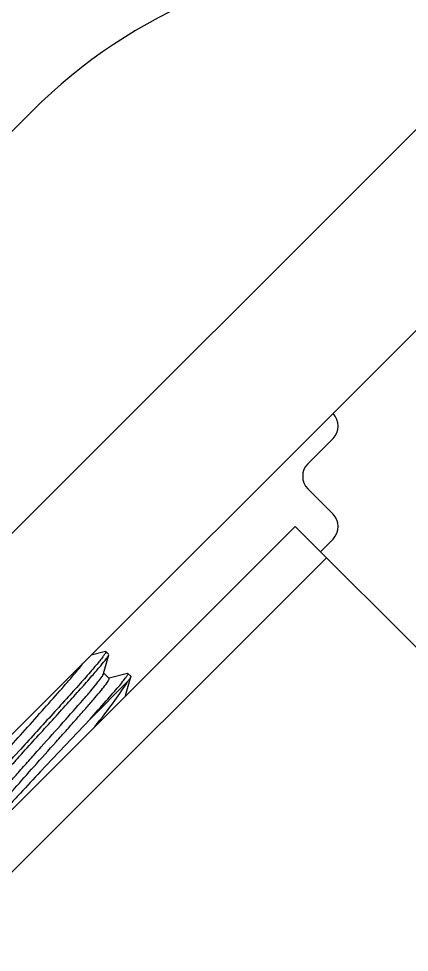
# Model space of a CAD drawing. Extents: x 4995099 to 5303443, y 4627657 to 4889583.
# Drawn here: x 5054544 to 5054889, y 4777012 to 4777837 of the extents above; entities that cross this region are included whole.
import ezdxf

# ---------------------------------------------------------------- set-up
doc = ezdxf.new("R2010")
doc.units = 0
doc.header["$LTSCALE"] = 1000
doc.header["$MEASUREMENT"] = 0
doc.layers.get('0').update_dxf_attribs({"color": 4, "linetype": 'CONTINUOUS'})

msp = doc.modelspace()

# ---------------------------------------------------------------- linework, layer by layer
at = {"linetype": 'Continuous'}
for p, q in [((5054556.18, 4777755.36), (5054411, 4777610.18)), ((5054277.72, 4777121.55), (5054908.31, 4777752.14)), ((5054366.55, 4777032.71), (5054921.87, 4777588.02)), ((5054821.88, 4777465.82), (5054799.67, 4777443.61)), ((5054799.67, 4777421.4), (5054821.88, 4777399.19)), ((5051606.78, 4774206.31), (5054788.53, 4777388.06)), ((5054788.53, 4777388.06), (5055110.97, 4777065.62)), ((5054821.88, 4777376.98), (5054810.74, 4777365.85)), ((5051634.3, 4774178.78), (5054816.05, 4777360.53)), ((5054620.85, 4777277.69), (5054608.16, 4777274.32)), ((5054620.85, 4777277.69), (5054621.31, 4777277.66)), ((5054623.73, 4777275.24), (5054621.31, 4777277.66)), ((5054619.28, 4777258.07), (5054623.77, 4777274.77)), ((5054623.77, 4777274.77), (5054623.73, 4777275.24)), ((5054607.31, 4777217.94), (5054640.7, 4777251.33)), ((5054619.08, 4777257.53), (5054619.28, 4777258.07)), ((5054624.1, 4777253.77), (5054619.39, 4777258.48)), ((5054640.28, 4777258.26), (5054624.06, 4777253.94)), ((5054638.72, 4777238.64), (5054643.2, 4777255.34)), ((5054640.74, 4777258.23), (5054640.28, 4777258.26)), ((5054643.17, 4777255.8), (5054640.74, 4777258.23)), ((5054643.17, 4777255.8), (5054643.2, 4777255.34)), ((5054607.31, 4777217.94), (5054563.26, 4777171.13))]:
    msp.add_line(p, q, dxfattribs=at)
for centre, radius, start, end in [((5054889.32, 4777422.22), 471.13, 90.00863, 135.00001), ((5054810.77, 4777476.93), 15.7, 315.00001, 44.99999), ((5054810.77, 4777432.51), 15.7, 135.00001, 224.99999), ((5054810.77, 4777388.09), 15.7, 315.00001, 44.99999)]:
    msp.add_arc(centre, radius, start, end, dxfattribs=at)
for points, knots in [([(5054621.31, 4777277.66), (5054621.49, 4777277.48), (5054621.05, 4777276.41), (5054620.16, 4777274.99), (5054618.32, 4777272.45), (5054615.78, 4777269.25), (5054612.44, 4777265.23), (5054606.67, 4777258.47), (5054597.92, 4777248.55), (5054585.98, 4777235.25), (5054572.62, 4777220.52), (5054558.56, 4777205.1), (5054549.04, 4777194.65), (5054544.3, 4777189.43)], [0, 0, 0, 0, 0.006649, 0.022591, 0.048358, 0.083741, 0.128337, 0.181595, 0.311308, 0.466307, 0.638694, 0.819662, 1, 1, 1, 1]), ([(5054502.54, 4777152.72), (5054503.05, 4777153.7), (5054504.67, 4777156.04), (5054509.59, 4777162.43), (5054518.7, 4777173.13), (5054532.23, 4777188.55), (5054548.09, 4777206.28), (5054564.52, 4777224.62), (5054579.76, 4777241.73), (5054592.11, 4777255.96), (5054599.12, 4777264.37), (5054601.77, 4777267.93)], [0, 0, 0, 0, 0.021715, 0.056046, 0.159054, 0.298709, 0.460676, 0.628278, 0.784245, 0.912528, 1, 1, 1, 1]), ([(5054546.72, 4777187.01), (5054555.8, 4777197), (5054569.29, 4777211.78), (5054586.72, 4777230.96), (5054598.4, 4777243.95), (5054608.32, 4777255.14), (5054615.93, 4777264.04), (5054620.69, 4777269.86), (5054622.96, 4777273.15), (5054623.64, 4777274.3), (5054623.77, 4777274.77)], [0, 0, 0, 0, 0.346737, 0.513458, 0.665279, 0.795135, 0.896996, 0.966208, 0.987595, 1, 1, 1, 1]), ([(5054516.8, 4777136.75), (5054516.68, 4777136.88), (5054516.78, 4777137.54), (5054517.65, 4777139.16), (5054520.01, 4777142.53), (5054524.12, 4777147.68), (5054529.87, 4777154.56), (5054537.02, 4777162.83), (5054545.32, 4777172.26), (5054554.45, 4777182.52), (5054567.31, 4777196.9), (5054582.9, 4777214.29), (5054597.54, 4777230.79), (5054607.41, 4777242.28), (5054612.88, 4777248.82), (5054616.64, 4777253.7), (5054618.56, 4777256.42), (5054619.08, 4777257.53)], [0, 0, 0, 0, 0.003378, 0.010399, 0.036746, 0.079121, 0.136173, 0.20596, 0.286076, 0.373744, 0.465922, 0.650957, 0.8157, 0.883185, 0.937518, 0.97686, 1, 1, 1, 1]), ([(5054521.93, 4777133.21), (5054522.52, 4777134.36), (5054524.53, 4777137.17), (5054528.42, 4777142.17), (5054533.97, 4777148.81), (5054543.9, 4777160.33), (5054558.53, 4777176.82), (5054574.07, 4777194.15), (5054586.85, 4777208.44), (5054595.9, 4777218.62), (5054604.12, 4777227.96), (5054611.19, 4777236.15), (5054616.89, 4777242.95), (5054620.95, 4777248.05), (5054623.27, 4777251.38), (5054624.13, 4777252.99), (5054624.23, 4777253.64), (5054624.1, 4777253.77)], [0, 0, 0, 0, 0.024547, 0.065055, 0.120269, 0.188338, 0.353398, 0.537818, 0.629455, 0.716499, 0.795966, 0.865134, 0.921648, 0.963607, 0.989691, 0.996644, 1, 1, 1, 1]), ([(5054607.31, 4777217.94), (5054612.1, 4777223.26), (5054618.89, 4777230.83), (5054627.25, 4777240.38), (5054632.2, 4777246.17), (5054636, 4777250.78), (5054638.86, 4777254.46), (5054640.14, 4777256.45), (5054641, 4777257.97), (5054640.74, 4777258.23)], [0, 0, 0, 0, 0.408851, 0.580451, 0.725719, 0.841897, 0.926873, 0.979322, 1, 1, 1, 1]), ([(5054611.46, 4777210.99), (5054617.46, 4777218.73), (5054627.54, 4777231.93), (5054637.24, 4777245.46), (5054640.7, 4777251.33)], [0, 0, 0, 0, 0.590071, 1, 1, 1, 1]), ([(5054643.2, 4777255.34), (5054643.05, 4777254.79), (5054642.2, 4777253.42), (5054641.3, 4777252.14), (5054640.7, 4777251.33)], [0, 0, 0, 0, 0.359868, 1, 1, 1, 1]), ([(5054497.74, 4777135.15), (5054497.94, 4777135.93), (5054499.32, 4777137.89), (5054501.99, 4777141.54), (5054506.25, 4777146.66), (5054511.81, 4777153.17), (5054518.6, 4777160.9), (5054529.53, 4777173.16), (5054538.24, 4777182.76), (5054544.3, 4777189.43)], [0, 0, 0, 0, 0.033702, 0.097825, 0.191267, 0.311883, 0.456804, 0.622528, 1, 1, 1, 1]), ([(5054546.72, 4777187.01), (5054543.4, 4777183.35), (5054536.99, 4777176.28), (5054527.84, 4777166.13), (5054519.67, 4777156.95), (5054512.73, 4777149.02), (5054507.2, 4777142.49), (5054503.28, 4777137.65), (5054501.02, 4777134.48), (5054500.2, 4777132.99), (5054500.08, 4777132.38), (5054500.19, 4777132.26)], [0, 0, 0, 0, 0.205737, 0.397219, 0.56917, 0.716907, 0.836398, 0.924444, 0.978847, 0.993243, 1, 1, 1, 1]), ([(5054563.26, 4777171.13), (5054557.43, 4777164.92), (5054549.06, 4777155.99), (5054538.55, 4777144.65), (5054532.04, 4777137.56), (5054526.76, 4777131.66), (5054522.71, 4777127.11), (5054520.29, 4777123.97), (5054518.95, 4777122.39), (5054518.78, 4777121.77)], [0, 0, 0, 0, 0.384439, 0.552148, 0.69798, 0.818322, 0.910163, 0.971177, 1, 1, 1, 1])]:
    msp.add_open_spline(points, degree=3, knots=knots, dxfattribs=at)

doc.saveas('drawing.dxf')
